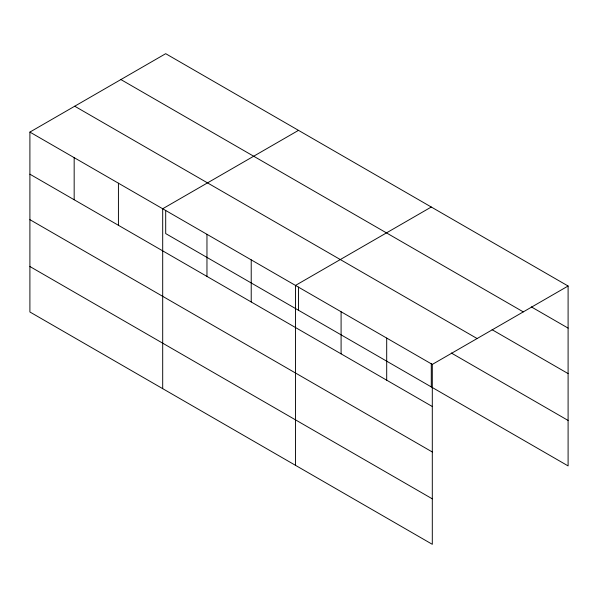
<?xml version="1.0" encoding="UTF-8"?>
<svg xmlns="http://www.w3.org/2000/svg" width="598" height="598" viewBox="0 0 598 598"><rect width="100%" height="100%" fill="white"/><g stroke="black" fill="none" stroke-linecap="round" stroke-linejoin="round"><path stroke-width="0.9" d="M432.302 451.991L432.302 364.414L29.9 132.091L29.9 311.984L432.302 544.315L432.302 451.991L29.9 219.66M165.698 210.384L165.698 233.586L568.1 465.909L568.1 286.016L165.698 53.685L29.9 132.091M298.492 130.357L162.693 208.754L162.693 388.655M431.285 207.02L295.487 285.425L295.487 465.326M432.302 364.414L568.1 286.016M531.293 306.864L568.1 328.115M120.886 79.556L523.287 311.887M492.087 329.7L568.1 373.586M74.713 106.212L477.114 338.543M451.288 352.999L568.1 420.439M29.9 174.19L432.302 406.513M29.9 266.514L432.302 498.837M431.285 363.719L431.285 386.921M386.697 338.079L386.697 380.186M341.092 311.752L341.092 353.852M298.492 287.055L298.492 310.257M251.22 259.868L251.22 301.968M206.96 234.311L206.96 276.411M118.426 183.197L118.426 225.297M74.167 157.64L74.167 199.747"/></g></svg>
